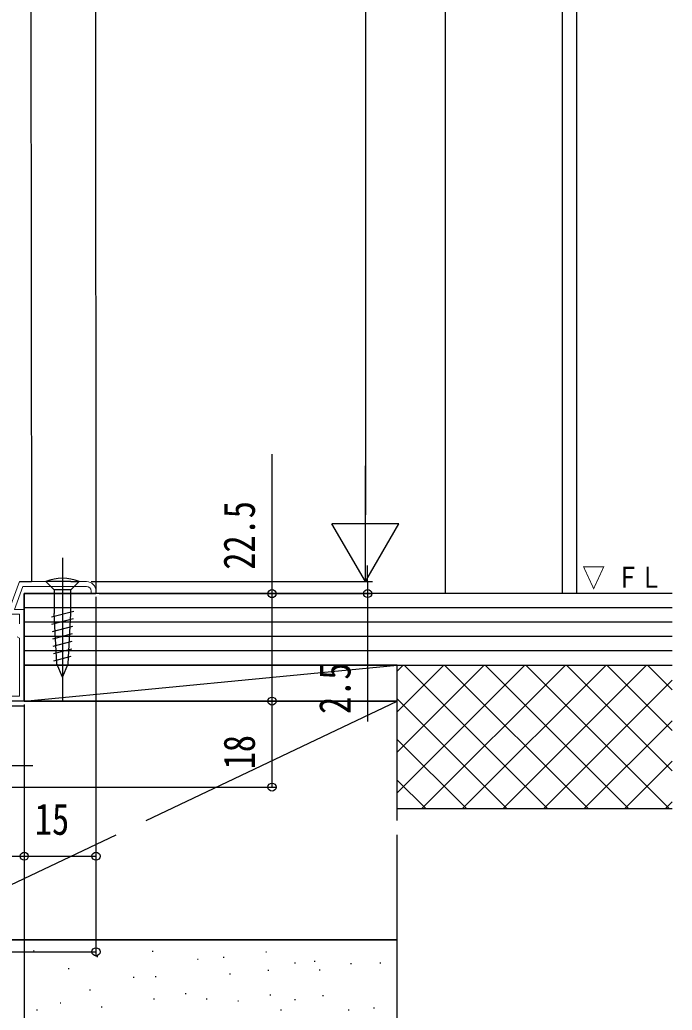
# Model space of a CAD drawing. Units: millimetres, scale not verified. Extents: x -495 to 495, y -800 to 801.
# Drawn here: x -154.1 to -17.6, y -29.1 to 178.3 of the extents above; entities that cross this region are included whole.
import ezdxf
from ezdxf.enums import TextEntityAlignment as Align

# ---------------------------------------------------------------- set-up
doc = ezdxf.new("R2010")
doc.units = ezdxf.units.MM
doc.header["$LTSCALE"] = 4
doc.layers.add('0-2_YKK_11', color=7, linetype='Continuous', lineweight=18)
for name, color, linetype in [('0-4_YKK_12', 2, 'Continuous'), ('0-5_YKK_13', 4, 'Continuous'), ('0-7_YKK_D', 6, 'Continuous'), ('0-9_YSS_K', 3, 'Continuous')]:
    doc.layers.add(name, color=color, linetype=linetype)
doc.styles.add('ＭＳ ゴシック', font='')
doc.styles.get('ＭＳ ゴシック').set_extended_font_data('MS Gothic')

msp = doc.modelspace()

# ---------------------------------------------------------------- linework, layer by layer
at = {"layer": '0-2_YKK_11'}
for points in [[(-140.132, 60.652), (-154.132, 60.652), (-156.132, 55.157), (-156.132, 53.852), (-154.132, 53.852), (-154.132, 51.794)], [(-154.582, 49.109), (-154.132, 48.85), (-154.132, 36.652), (-156.13, 36.652), (-156.13, 37.302), (-157.005, 37.302), (-158.13, 36.652), (-158.13, 35.652), (-153.132, 35.652), (-153.132, 54.852), (-155.179, 54.852), (-153.432, 59.652), (-140.132, 59.652)], [(-139.132, 58.652), (-139.132, 58.152), (-138.132, 58.152), (-138.132, 58.652)]]:
    msp.add_lwpolyline(points, dxfattribs=at)
for radius in [2, 1]:
    msp.add_arc((-140.132, 58.652), radius, 0, 89.99998, dxfattribs=at)
at = {"layer": '0-4_YKK_12'}
for p, q in [((-151.936, 383.411), (-151.632, 60.65)), ((-138.436, 383.411), (-138.132, 58.147)), ((-154.132, 60.65), (-151.632, 60.65)), ((-153.132, 58.147), (-138.132, 58.147)), ((-153.132, 35.647), (-153.132, 58.147)), ((-153.132, 35.652), (-180.132, 35.652))]:
    msp.add_line(p, q, dxfattribs=at)
for points in [[(-153.132, 35.652), (-153.132, 58.152), (-138.132, 58.152)], [(-153.132, 35.647), (-180.132, 35.647), (-180.132, 17.647)]]:
    msp.add_lwpolyline(points, dxfattribs=at)
at = {"layer": '0-5_YKK_13'}
for p, q in [((-145.132, 65.652), (-145.132, 35.652)), ((-143.382, 60.652), (-146.882, 60.652)), ((-146.882, 58.902), (-146.882, 53.985)), ((-143.382, 58.902), (-146.882, 58.902)), ((-143.382, 53.985), (-143.382, 58.902)), ((-147.425, 53.255), (-142.77, 54.503)), ((-147.34, 51.725), (-142.857, 52.926)), ((-147.255, 50.195), (-142.945, 51.35)), ((-147.17, 48.665), (-143.032, 49.773)), ((-147.085, 47.135), (-143.119, 48.197)), ((-147, 45.604), (-143.207, 46.621)), ((-146.915, 44.074), (-143.294, 45.044)), ((-187.272, 22.152), (-151.332, 22.152))]:
    msp.add_line(p, q, dxfattribs=at)
for points in [[(-146.882, 60.652), (-148.632, 60.652), (-146.882, 58.902)], [(-143.382, 60.652), (-141.632, 60.652), (-143.382, 58.902)], [(-145.132, 40.652), (-146.298, 43.468), (-146.882, 53.985)], [(-145.132, 40.652), (-143.965, 43.468), (-143.382, 53.985)]]:
    msp.add_lwpolyline(points, dxfattribs=at)
msp.add_arc((-145.132, 52.252), 9.1, 67.38014, 112.61986, dxfattribs=at)
at = {"layer": '0-7_YKK_D'}
for p, q in [((-81.779, 566.649), (-81.779, 74.652)), ((-81.779, 60.652), (-81.779, 84.9)), ((-81.779, 60.652), (-88.779, 72.776)), ((-74.779, 72.776), (-88.779, 72.776)), ((-81.779, 60.652), (-74.779, 72.776)), ((-81.317, 60.652), (-81.317, 64.052)), ((-139.132, 60.652), (-80.779, 60.652)), ((-139.132, 60.652), (-80.317, 60.652)), ((-81.317, 60.652), (-81.317, 58.152)), ((-137.432, 58.152), (-80.317, 58.152)), ((-137.132, 58.147), (-100.317, 58.147)), ((-81.317, 58.152), (-81.317, 31.352)), ((-138.134, 57.417), (-138.134, 2.177)), ((-138.132, 57.451), (-138.132, -17.823)), ((-152.132, 35.647), (-100.317, 35.647)), ((-152.132, 35.647), (-100.317, 35.647)), ((-101.317, 17.647), (-101.317, 35.647)), ((-153.132, 34.952), (-153.132, -199.314)), ((-153.132, 34.95), (-153.132, 2.177)), ((-153.132, 34.95), (-153.132, 2.177)), ((-179.132, 17.647), (-100.317, 17.647)), ((-180.132, 3.177), (-153.132, 3.177)), ((-153.132, 3.177), (-138.134, 3.177)), ((-233.132, -16.823), (-138.132, -16.823))]:
    msp.add_line(p, q, dxfattribs=at)
msp.add_lwpolyline([(-101.317, 35.647), (-101.317, 58.147), (-101.317, 87.307)], dxfattribs=at)
for centre in [(-101.317, 58.147), (-81.317, 58.152), (-101.317, 35.647), (-101.317, 35.647), (-101.317, 17.647), (-153.132, 3.177), (-153.132, 3.177), (-138.134, 3.177), (-138.132, -16.823)]:
    msp.add_circle(centre, 0.85, dxfattribs=at)
at = {"layer": '0-9_YSS_K'}
for p, q in [((-65.132, 268.903), (-65.132, 58.152)), ((-40.63, 268.903), (-40.63, 58.152)), ((-37.63, 268.903), (-37.63, 58.152)), ((-17.632, 55.152), (-153.132, 55.152)), ((-17.632, 52.152), (-153.132, 52.152)), ((-17.632, 49.152), (-153.132, 49.152)), ((-17.632, 46.152), (-153.132, 46.152)), ((-75.132, 16.46), (-48.44, 43.152)), ((-75.132, 24.945), (-56.926, 43.152)), ((-75.132, 33.431), (-65.411, 43.152)), ((-75.132, 41.916), (-73.896, 43.152)), ((-73.705, 43.152), (-43.705, 13.152)), ((-69.955, 13.152), (-39.955, 43.152)), ((-65.22, 43.152), (-35.22, 13.152)), ((-61.47, 13.152), (-31.47, 43.152)), ((-56.735, 43.152), (-26.735, 13.152)), ((-52.985, 13.152), (-22.985, 43.152)), ((-48.25, 43.152), (-18.25, 13.152)), ((-39.764, 43.152), (-17.632, 21.019)), ((-31.279, 43.152), (-17.632, 29.504)), ((-22.794, 43.152), (-17.632, 37.99)), ((-44.499, 13.152), (-17.632, 40.019)), ((-75.132, 35.652), (-180.132, 35.652)), ((-127.631, 10.652), (-75.132, 35.652)), ((-75.132, 36.093), (-52.191, 13.152)), ((-75.132, 10.652), (-75.132, 35.652)), ((-179.132, 34.652), (-153.132, 34.652)), ((-36.014, 13.152), (-17.632, 31.534)), ((-75.132, 27.607), (-60.676, 13.152)), ((-27.529, 13.152), (-17.632, 23.049)), ((-75.132, 19.122), (-69.161, 13.152)), ((-19.043, 13.152), (-17.632, 14.563)), ((-75.132, 13.152), (-17.632, 13.152)), ((-180.132, -14.348), (-133.931, 7.652)), ((-75.132, -14.348), (-75.132, 7.652)), ((-180.132, -14.348), (-75.132, -14.348)), ((-151.229, -16.536), (-151.029, -16.536)), ((-137.938, -17.822), (-137.738, -17.822)), ((-126.363, -16.679), (-126.163, -16.679)), ((-116.931, -18.394), (-116.731, -18.394)), ((-111.501, -17.965), (-111.301, -17.965)), ((-102.641, -16.822), (-102.441, -16.822)), ((-143.945, -20.3), (-143.745, -20.3)), ((-102.212, -20.68), (-102.012, -20.68)), ((-96.639, -19.108), (-96.439, -19.108)), ((-92.494, -18.823), (-92.294, -18.823)), ((-91.431, -20.589), (-91.231, -20.589)), ((-84.92, -19.251), (-84.72, -19.251)), ((-78.735, -19.146), (-78.535, -19.146)), ((-130.364, -22.11), (-130.164, -22.11)), ((-125.767, -22.031), (-125.567, -22.031)), ((-110.186, -21.454), (-109.986, -21.454)), ((-139.51, -24.825), (-139.31, -24.825)), ((-126.077, -26.683), (-125.877, -26.683)), ((-119.504, -25.539), (-119.304, -25.539)), ((-115.073, -26.683), (-114.873, -26.683)), ((-101.783, -25.825), (-101.583, -25.825)), ((-96.639, -26.825), (-96.439, -26.825)), ((-90.779, -25.968), (-90.579, -25.968)), ((-150.582, -28.956), (-150.382, -28.956)), ((-145.655, -27.54), (-145.455, -27.54)), ((-137.02, -28.379), (-136.82, -28.379)), ((-108.5, -27.111), (-108.3, -27.111)), ((-99.51, -28.956), (-99.31, -28.956)), ((-85.371, -28.956), (-85.171, -28.956)), ((-80.061, -28.54), (-79.861, -28.54))]:
    msp.add_line(p, q, dxfattribs=at)
for points in [[(-17.632, 58.152), (-153.132, 58.152), (-153.132, 43.152), (-17.632, 43.152)], [(-153.132, 35.652), (-75.132, 43.152), (-17.632, 43.152)]]:
    msp.add_lwpolyline(points, dxfattribs=at)
for points in [[(-75.132, 35.652), (-75.132, 43.152), (-153.132, 43.152), (-153.132, 35.652)], [(-75.132, -34.348), (-75.132, -14.348), (-180.132, -14.348), (-180.132, -34.348)]]:
    msp.add_lwpolyline(points, close=True, dxfattribs=at)

# ---------------------------------------------------------------- texts
at = {"layer": '0-7_YKK_D', "style": 'ＭＳ ゴシック', "width": 0.8}
for s, p in [('22.5', (-102.917, 63.147)), ('2.5', (-82.917, 32.952)), ('18', (-102.917, 21.367))]:
    msp.add_text(s, height=6.598, rotation=90, dxfattribs=at).set_placement(p, align=Align.BOTTOM_LEFT)
msp.add_text('15', height=6.598, dxfattribs=at).set_placement((-150.913, 5.677), align=Align.BOTTOM_LEFT)
at = {"layer": '0-9_YSS_K', "style": 'ＭＳ ゴシック', "width": 0.8}
msp.add_text('▽ ＦＬ', height=4.399, dxfattribs=at).set_placement((-36.45, 58.039), align=Align.BOTTOM_LEFT)

doc.saveas('drawing.dxf')
